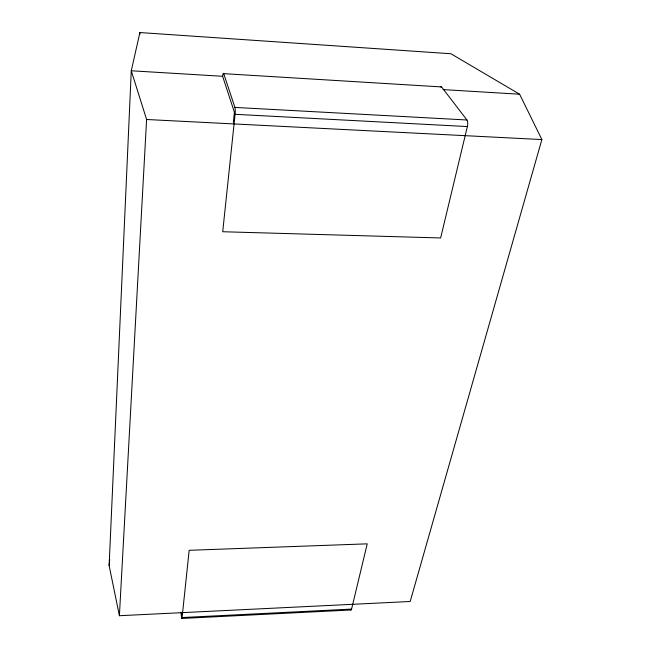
<?xml version="1.0" encoding="UTF-8"?>
<svg xmlns="http://www.w3.org/2000/svg" width="651" height="651" viewBox="0 0 651 651"><rect width="100%" height="100%" fill="white"/><g stroke="black" fill="none" stroke-linecap="round" stroke-linejoin="round"><path stroke-width="0.98" d="M109.124 565.548L131.274 70.772L139.9 32.55L450.923 53.748L519.612 94.216L541.876 139.566L410.187 601.491L119.393 615.716L109.124 565.548L109.726 559.534M139.802 34.584L139.9 32.55M119.393 615.716L146.605 119.499L131.274 70.772L222.618 76.289L234.409 112.265L233.351 122.364M181.963 612.672L181.751 614.674L181.531 612.689M351.573 609.092L182.085 617.555L189.164 550.307L367.229 543.837L351.573 609.092A3.646 0.936 86.4 0 1 350.563 609.588M223.716 73.661L234.921 107.423A5.241 0.814 -87.7 0 1 235.084 114.307L222.715 231.732L440.637 237.965L467.369 126.563A4.996 1.815 -84.7 0 0 466.954 119.987L441.557 86.933L223.716 73.661A5.558 0.789 -87.6 0 0 222.618 76.289M181.857 618.45L351.06 609.979M146.605 119.499L541.876 139.566M235.084 114.307L467.369 126.563M234.921 107.423L466.954 119.987M443.144 89.602L519.612 94.216M180.929 612.143L181.499 617.124A3.776 0.407 88.7 0 0 182.085 617.555M440.288 86.884A5.314 1.782 -84.5 0 1 441.557 86.933"/></g></svg>
